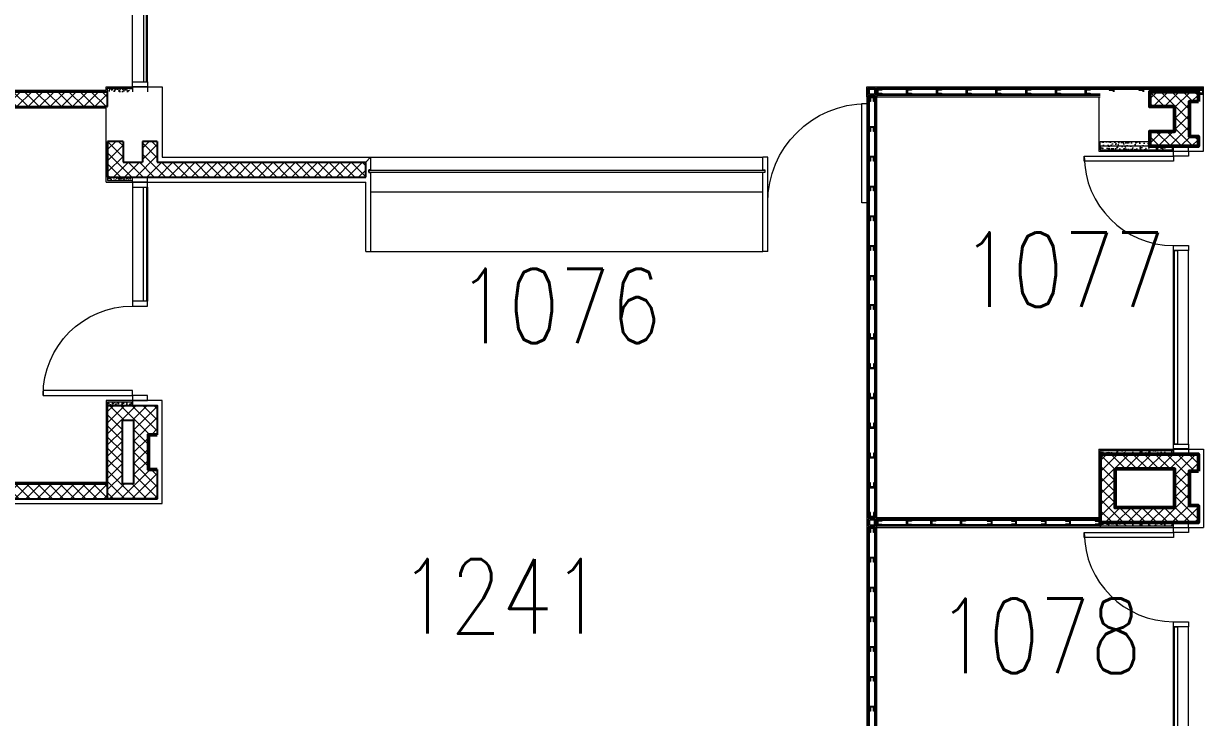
# Model space of a CAD drawing. Header units: inches. Extents: x 13084 to 220150, y 6494 to 167180.
# Drawn here: x 152018 to 163905, y 140577 to 147566 of the extents above; entities that cross this region are included whole.
import ezdxf
from ezdxf.enums import TextEntityAlignment as Align

# ---------------------------------------------------------------- set-up
doc = ezdxf.new("R2010")
doc.units = ezdxf.units.IN
doc.header["$MEASUREMENT"] = 0
for name, color, linetype, lineweight in [('Ground Floor$0$A-G250-M-Walls-Blockwork', 7, 'Continuous', 25), ('Ground Floor$0$A-G250-M-Walls-Concrete', 7, 'Continuous', 20), ('Ground Floor$0$A-G250-M-Walls-Plasterboard-Partition', 7, 'Continuous', 15), ('Ground Floor$0$A-G252-H-Internal-Walls', 251, 'Continuous', 9), ('Ground Floor$0$A-G312-M-Wall-Finish-Plaster', 7, 'Continuous', 15), ('Ground Floor$0$A-G321-M-Window', 251, 'Continuous', 9), ('Ground Floor$0$A-G322-M-Door', 251, 'Continuous', 15), ('Ground Floor$0$A-G4-M-Furniture-Built-In', 251, 'Continuous', 9), ('Ground Floor$0$Z-Z001-S-Room-Name-Identification-250', 7, 'Continuous', 15)]:
    doc.layers.add(name, color=color, linetype=linetype, lineweight=lineweight)
doc.styles.add('Ground Floor$0$Tag-RomanS', font='romans.shx', dxfattribs={"width": 0.8})
pattern_1 = [(45, (31615.24, 164129.57), (-56.1266, 56.1266), []), (135, (31615.24, 164129.57), (-56.1266, -56.1266), [])]
pattern_2 = [(140, (31615.24, 164128.57), (7.969543, 91.092334), [9.525, -104.775]), (85, (31615.24, 164128.57), (-95.52832, -17.62141), [7.62, -83.82]), (190.451, (31615.9, 164136.16), (-87.558344, 73.47125), [8.095, -89.045]), (136.1842, (31589.84, 164128.57), (21.02116, 135.53952), [14.2875, -157.1625]), (186.6356, (31591.59, 164139.86), (-123.71278, 118.70212), [12.1425, -133.5675]), (81.184, (31589.84, 164128.57), (-123.71256, 118.7023), [11.43, -125.73]), (111, (31596.19, 164141.27), (51.13276, 75.80744), [9.525, -104.775]), (56, (31596.19, 164141.27), (-92.09398, 30.901014), [7.62, -83.82]), (161.4514, (31600.45, 164147.59), (-40.96143, 106.708245), [8.095, -89.045]), (127.5, (31615.24, 164128.57), (-42.2775194, 1.544302), [0, -82.804, 0, -85.09, 0, -84.1375]), (97.5, (31615.24, 164128.57), (-50.090287, 33.409831), [0, -48.514, 0, -80.899, 0, -32.0675]), (57.5, (31615.24, 164100.25), (2.864372, 67.795298), [0, -31.75, 0, -99.06, 0, -131.445]), (47.5, (31615.24, 164087.55), (-12.713246, 74.06459), [0, -41.275, 0, -65.786, 0, -93.345])]

# ---------------------------------------------------------------- blocks, each defined once
blk = doc.blocks.new('Ground Floor$0$d08')
at = {"layer": 'Ground Floor$0$A-G321-M-Window', "elevation": 0}
blk.add_lwpolyline([(121790, -17150), (121790, -15250), (121760, -15250), (121760, -17150)], close=True, dxfattribs=at)
at = {"layer": 'Ground Floor$0$A-G322-M-Door'}
for p, q in [((121650, -17150, 0), (121650, -15250, 0)), ((121800, -17150, 0), (121800, -15250, 0))]:
    blk.add_line(p, q, dxfattribs=at)
at = {"layer": 'Ground Floor$0$A-G322-M-Door', "elevation": 0}
for points in [[(121650, -14250), (121800, -14250), (121800, -14300), (121650, -14300)], [(120750, -14350), (120750, -14300), (121650, -14300), (121650, -14350)], [(121650, -15200), (121800, -15200), (121800, -15250), (121650, -15250)], [(121650, -17150), (121800, -17150), (121800, -17200), (121650, -17200)]]:
    blk.add_lwpolyline(points, close=True, dxfattribs=at)
at = {"layer": 'Ground Floor$0$A-G322-M-Door'}
blk.add_arc((121650, -14300, 0), 900, 180, 270, dxfattribs=at)
blk = doc.blocks.new('Ground Floor$0$d17')
at = {"layer": 'Ground Floor$0$A-G321-M-Window', "elevation": 0}
blk.add_lwpolyline([(132110, -20764), (132110, -18814), (132140, -18814), (132140, -20764)], close=True, dxfattribs=at)
at = {"layer": 'Ground Floor$0$A-G322-M-Door'}
for p, q in [((132100, -20764, 0), (132100, -18814, 0)), ((132250, -20764, 0), (132250, -18814, 0))]:
    blk.add_line(p, q, dxfattribs=at)
at = {"layer": 'Ground Floor$0$A-G322-M-Door', "elevation": 0}
for points in [[(132100, -17814), (132250, -17814), (132250, -17864), (132100, -17864)], [(131200, -17914), (131200, -17864), (132100, -17864), (132100, -17914)], [(132100, -18764), (132250, -18764), (132250, -18814), (132100, -18814)], [(132100, -20764), (132250, -20764), (132250, -20814), (132100, -20814)]]:
    blk.add_lwpolyline(points, close=True, dxfattribs=at)
at = {"layer": 'Ground Floor$0$A-G322-M-Door'}
blk.add_arc((132100, -17864, 0), 900, 180, 270, dxfattribs=at)
blk = doc.blocks.new('Ground Floor$0$tag-roomname')
at = {"lineweight": 18, "ltscale": 0.01, "style": 'Ground Floor$0$Tag-RomanS', "width": 0.8}
blk.add_attdef('ROOM_NO_2', text='', height=3, dxfattribs=at).set_placement((0, 1.612), align=Align.MIDDLE_CENTER)
at = {"linetype": 'ByBlock', "lineweight": 13, "ltscale": 0.01, "style": 'Ground Floor$0$Tag-RomanS', "width": 0.8, "flags": 1}
for tag, p in [('ROOM_NAME_1', (0, -2.288)), ('AREA', (0, -5.744))]:
    blk.add_attdef(tag, text='', height=2.8, dxfattribs=at).set_placement(p, align=Align.MIDDLE_CENTER)
blk = doc.blocks.new('Ground Floor$0$Glass Door 1000')
at = {"layer": 'Ground Floor$0$A-G322-M-Door', "ltscale": 0.02}
blk.add_lwpolyline([(50, 1000), (0, 1000), (0, 0), (50, 0)], close=True, dxfattribs=at)
blk.add_arc((0, 0), 1000, 0, 90, dxfattribs=at)
blk = doc.blocks.new('Ground Floor$0$Door1-faculty offices-2200')
at = {"layer": 'Ground Floor$0$A-G321-M-Window'}
blk.add_lwpolyline([(50, -65), (1200, -65), (1200, -35), (50, -35)], close=True, dxfattribs=at)
at = {"layer": 'Ground Floor$0$A-G322-M-Door'}
for p, q in [((50, 75), (1200, 75)), ((50, -75), (1200, -75))]:
    blk.add_line(p, q, dxfattribs=at)
for points in [[(2100, 975), (2150, 975), (2150, 75), (2100, 75)], [(50, 75), (50, -75), (0, -75), (0, 75)], [(1250, 75), (1250, -75), (1200, -75), (1200, 75)], [(2200, 75), (2200, -75), (2150, -75), (2150, 75)]]:
    blk.add_lwpolyline(points, close=True, dxfattribs=at)
blk.add_arc((2150, 75), 900, 90, 180, dxfattribs=at)

msp = doc.modelspace()

# ---------------------------------------------------------------- hatches: boundary and pattern name
at = {"layer": 'Ground Floor$0$A-G252-H-Internal-Walls'}
h = msp.add_hatch(dxfattribs=at)
h.set_pattern_fill('ANSI37', color=256, scale=25, style=0)
h.set_pattern_definition(pattern_1)
h.paths.add_polyline_path([(147929, 146880), (147903, 146730), (152865, 146730), (152865, 146880)])
h = msp.add_hatch(dxfattribs=at)
h.set_pattern_fill('AR-CONC', color=256, scale=0.3, angle=90, style=0)
h.set_pattern_definition([(220, (31615.24, 132679.57), (4.781726, -54.6554), [5.715, -62.865]), (275, (31615.24, 132679.57), (-57.316993, 10.572848), [4.572, -50.292]), (169.549, (31615.637, 132675.015), (-52.535006, -44.08275), [4.857, -53.427]), (223.8158, (31600, 132679.57), (12.6127, -81.323712), [8.5725, -94.2975]), (173.3644, (31601.05, 132672.79), (-74.227667, -71.22127), [7.2855, -80.1405]), (278.816, (31600, 132679.57), (-74.227535, -71.22138), [6.858, -75.438]), (249, (31603.81, 132671.95), (30.679656, -45.484464), [5.715, -62.865]), (304, (31603.81, 132671.95), (-55.25639, -18.540609), [4.572, -50.292]), (198.5486, (31606.365, 132668.16), (-24.576857, -64.024947), [4.857, -53.427]), (232.5, (31615.239, 132679.57), (-25.3665117, -0.926581), [0, -49.6824, 0, -51.054, 0, -50.4825]), (262.5, (31615.24, 132679.57), (-30.0541724, -20.045899), [0, -29.1084, 0, -48.5394, 0, -19.2405]), (302.5, (31615.239, 132696.562), (1.7186232, -40.6771786), [0, -19.05, 0, -59.436, 0, -78.867]), (312.5, (31615.24, 132704.182), (-7.627947, -44.438754), [0, -24.765, 0, -39.4716, 0, -56.007])])
h.paths.add_polyline_path([(152865, 146880), (152865, 146915), (153115, 146915), (153115, 146880)])
h = msp.add_hatch(dxfattribs=at)
h.set_pattern_fill('ANSI37', color=256, scale=25, style=0)
h.set_pattern_definition(pattern_1)
h.paths.add_polyline_path([(163615, 146730), (163615, 146481), (163365, 146481), (163365, 146331), (163855, 146331), (163855, 146430), (163765, 146430), (163765, 146780), (163855, 146780), (163855, 146880), (163365, 146880), (163365, 146730)])
h = msp.add_hatch(dxfattribs=at)
h.set_pattern_fill('ANSI37', color=256, scale=25, style=0)
h.set_pattern_definition(pattern_1)
h.paths.add_polyline_path([(153365, 146170), (153365, 146380), (153215, 146380), (153215, 146170), (153020, 146170), (153020, 146380), (152865, 146380), (152865, 146020), (155465, 146020), (155465, 146170)])
h = msp.add_hatch(dxfattribs=at)
h.set_pattern_fill('AR-CONC', color=256, scale=0.5, angle=90, style=0)
h.set_pattern_definition(pattern_2)
h.paths.add_polyline_path([(163365, 146379), (163115, 146379), (163115, 146330), (163365, 146330)])
h.paths.add_polyline_path([(163115, 146379), (162865, 146379), (162865, 146330), (163115, 146330)])
h = msp.add_hatch(dxfattribs=at)
h.set_pattern_fill('AR-CONC', color=256, scale=0.5, angle=90, style=0)
h.set_pattern_definition(pattern_2)
h.paths.add_polyline_path([(163605, 146330), (163365, 146330), (163115, 146330), (163115, 146295), (163605, 146295)])
h.paths.add_polyline_path([(163115, 146330), (162865, 146330), (162865, 146295), (163115, 146295)])
h = msp.add_hatch(dxfattribs=at)
h.set_pattern_fill('AR-CONC', color=256, scale=0.3, angle=90, style=0)
h.set_pattern_definition([(140, (31615.24, 164129.57), (4.781726, 54.6554), [5.715, -62.865]), (85, (31615.24, 164129.57), (-57.316993, -10.572848), [4.572, -50.292]), (190.451, (31615.637, 164134.124), (-52.535006, 44.08275), [4.857, -53.427]), (136.1842, (31600, 164129.57), (12.6127, 81.323712), [8.5725, -94.2975]), (186.6356, (31601.05, 164136.35), (-74.227667, 71.22127), [7.2855, -80.1405]), (81.184, (31600, 164129.57), (-74.227535, 71.22138), [6.858, -75.438]), (111, (31603.81, 164137.19), (30.679656, 45.484464), [5.715, -62.865]), (56, (31603.81, 164137.19), (-55.25639, 18.540609), [4.572, -50.292]), (161.4514, (31606.365, 164140.98), (-24.576857, 64.024947), [4.857, -53.427]), (127.5, (31615.239, 164129.57), (-25.3665117, 0.926581), [0, -49.6824, 0, -51.054, 0, -50.4825]), (97.5, (31615.24, 164129.57), (-30.0541724, 20.045899), [0, -29.1084, 0, -48.5394, 0, -19.2405]), (57.5, (31615.239, 164112.577), (1.7186232, 40.6771786), [0, -19.05, 0, -59.436, 0, -78.867]), (47.5, (31615.24, 164104.957), (-7.627947, 44.438754), [0, -24.765, 0, -39.4716, 0, -56.007])])
h.paths.add_polyline_path([(153115, 145985), (153115, 146020), (152865, 146020), (152865, 145985)])
h = msp.add_hatch(dxfattribs=at)
h.set_pattern_fill('AR-CONC', color=256, scale=0.3, angle=90, style=0)
h.set_pattern_definition([(140, (31615.24, 157019.566), (4.781726, 54.6554), [5.715, -62.865]), (85, (31615.24, 157019.566), (-57.316993, -10.572848), [4.572, -50.292]), (190.451, (31615.637, 157024.12), (-52.535006, 44.08275), [4.857, -53.427]), (136.1842, (31600, 157019.566), (12.6127, 81.323712), [8.5725, -94.2975]), (186.6356, (31601.05, 157026.34), (-74.227667, 71.22127), [7.2855, -80.1405]), (81.184, (31600, 157019.57), (-74.227535, 71.22138), [6.858, -75.438]), (111, (31603.81, 157027.186), (30.679656, 45.484464), [5.715, -62.865]), (56, (31603.81, 157027.186), (-55.25639, 18.540609), [4.572, -50.292]), (161.4514, (31606.365, 157030.976), (-24.576857, 64.024947), [4.857, -53.427]), (127.5, (31615.238, 157019.566), (-25.3665117, 0.926581), [0, -49.6824, 0, -51.054, 0, -50.4825]), (97.5, (31615.238, 157019.566), (-30.0541724, 20.045899), [0, -29.1084, 0, -48.5394, 0, -19.2405]), (57.5, (31615.238, 157002.573), (1.7186232, 40.6771786), [0, -19.05, 0, -59.436, 0, -78.867]), (47.5, (31615.238, 156994.953), (-7.627947, 44.438754), [0, -24.765, 0, -39.4716, 0, -56.007])])
h.paths.add_polyline_path([(152865, 143755), (152865, 143720), (153115, 143720), (153115, 143755)])
h = msp.add_hatch(dxfattribs=at)
h.set_pattern_fill('ANSI37', color=256, scale=25, style=0)
h.set_pattern_definition([(45, (31615.24, 156999.566), (-56.1266, 56.1266), []), (135, (31615.24, 156999.566), (-56.1266, -56.1266), [])])
h.paths.add_polyline_path([(153275, 143425), (153365, 143425), (153365, 143720), (152865, 143720), (152865, 142780), (153365, 142780), (153365, 143075), (153275, 143075)])
h.paths.add_polyline_path([(153125, 142930), (153015, 142930), (153015, 143570), (153125, 143570)], flags=16)
h = msp.add_hatch(dxfattribs=at)
h.set_pattern_fill('AR-CONC', color=256, scale=0.5, angle=90, style=0)
h.set_pattern_definition([(140, (31615.24, 161063.57), (7.969543, 91.092334), [9.525, -104.775]), (85, (31615.24, 161063.57), (-95.52832, -17.62141), [7.62, -83.82]), (190.451, (31615.9, 161071.16), (-87.558344, 73.47125), [8.095, -89.045]), (136.1842, (31589.84, 161063.57), (21.02116, 135.53952), [14.2875, -157.1625]), (186.6356, (31591.59, 161074.86), (-123.71278, 118.70212), [12.1425, -133.5675]), (81.184, (31589.84, 161063.57), (-123.71256, 118.7023), [11.43, -125.73]), (111, (31596.19, 161076.27), (51.13276, 75.80744), [9.525, -104.775]), (56, (31596.19, 161076.27), (-92.09398, 30.901014), [7.62, -83.82]), (161.4514, (31600.45, 161082.59), (-40.96143, 106.708245), [8.095, -89.045]), (127.5, (31615.24, 161063.57), (-42.2775194, 1.544302), [0, -82.804, 0, -85.09, 0, -84.1375]), (97.5, (31615.24, 161063.57), (-50.090287, 33.409831), [0, -48.514, 0, -80.899, 0, -32.0675]), (57.5, (31615.24, 161035.25), (2.864372, 67.795298), [0, -31.75, 0, -99.06, 0, -131.445]), (47.5, (31615.24, 161022.55), (-12.713246, 74.06459), [0, -41.275, 0, -65.786, 0, -93.345])])
h.paths.add_polyline_path([(163605, 143265), (163365, 143265), (163115, 143265), (163115, 143230), (163605, 143230)])
h.paths.add_polyline_path([(163115, 143265), (162865, 143265), (162865, 143230), (163115, 143230)])
h = msp.add_hatch(dxfattribs=at)
h.set_pattern_fill('ANSI37', color=256, scale=25, style=0)
h.set_pattern_definition([(45, (31615.24, 164128.57), (-56.1266, 56.1266), []), (135, (31615.24, 164128.57), (-56.1266, -56.1266), [])])
h.paths.add_polyline_path([(163765, 142709), (163765, 143059), (163855, 143059), (163855, 143230), (162865, 143230), (162865, 142539), (163855, 142539), (163855, 142709)])
h.paths.add_polyline_path([(163615, 142689), (163015, 142689), (163015, 143080), (163615, 143080)], flags=16)
h = msp.add_hatch(dxfattribs=at)
h.set_pattern_fill('ANSI37', color=256, scale=25, style=0)
h.set_pattern_definition(pattern_1)
h.paths.add_polyline_path([(150390, 142930), (150390, 142430), (150865, 142430), (150865, 142730), (150865, 142780), (152865, 142780), (152865, 142930)])
h.paths.add_polyline_path([(150725, 142780), (150525, 142780), (150525, 142570), (150725, 142570)], flags=17)
h = msp.add_hatch(dxfattribs=at)
h.set_pattern_fill('AR-CONC', color=256, scale=0.5, angle=90, style=0)
h.set_pattern_definition([(220, (31615.24, 124705.51), (7.969543, -91.092334), [9.525, -104.775]), (275, (31615.24, 124705.51), (-95.52832, 17.62141), [7.62, -83.82]), (169.549, (31615.9, 124697.92), (-87.558344, -73.47125), [8.095, -89.045]), (223.8158, (31589.84, 124705.51), (21.02116, -135.53952), [14.2875, -157.1625]), (173.3644, (31591.59, 124694.22), (-123.71278, -118.70212), [12.1425, -133.5675]), (278.816, (31589.84, 124705.51), (-123.71256, -118.7023), [11.43, -125.73]), (249, (31596.19, 124692.81), (51.13276, -75.80744), [9.525, -104.775]), (304, (31596.19, 124692.81), (-92.09398, -30.901014), [7.62, -83.82]), (198.5486, (31600.45, 124686.495), (-40.96143, -106.708245), [8.095, -89.045]), (232.5, (31615.24, 124705.512), (-42.2775194, -1.544302), [0, -82.804, 0, -85.09, 0, -84.1375]), (262.5, (31615.24, 124705.51), (-50.090287, -33.409831), [0, -48.514, 0, -80.899, 0, -32.0675]), (302.5, (31615.24, 124733.833), (2.864372, -67.795298), [0, -31.75, 0, -99.06, 0, -131.445]), (312.5, (31615.24, 124746.533), (-12.713246, -74.06459), [0, -41.275, 0, -65.786, 0, -93.345])])
h.paths.add_polyline_path([(163605, 142505), (163365, 142505), (163115, 142505), (163115, 142540), (163605, 142540)])
h.paths.add_polyline_path([(163115, 142505), (162865, 142505), (162865, 142540), (163115, 142540)])

# ---------------------------------------------------------------- linework, layer by layer
at = {"layer": 'Ground Floor$0$A-G250-M-Walls-Blockwork'}
for p, q in [((147929, 146880), (152865, 146880)), ((152865, 146730), (152865, 146880)), ((147903, 146730), (152865, 146730)), ((152865, 146380), (152865, 146020)), ((153020, 146380, 0), (152865, 146380)), ((153020, 146380, 0), (153020, 146170, 0)), ((153215, 146380, 0), (153215, 146170, 0)), ((153365, 146380, 0), (153215, 146380, 0)), ((153365, 146380, 0), (153365, 146170, 0)), ((153020, 146170, 0), (153215, 146170, 0)), ((153365, 146170, 0), (155465, 146170, 0)), ((155465, 146020, 0), (155465, 146170, 0)), ((152865, 146020), (155465, 146020, 0)), ((153015, 142930, 0), (153015, 143570, 0)), ((153015, 143570, 0), (153125, 143570, 0)), ((153125, 143570, 0), (153125, 142930, 0)), ((150390, 142930, 0), (152865, 142930, 0)), ((153125, 142930, 0), (153015, 142930, 0)), ((150865, 142780, 0), (153365, 142780, 0))]:
    msp.add_line(p, q, dxfattribs=at)
at = {"layer": 'Ground Floor$0$A-G250-M-Walls-Blockwork', "lineweight": 50, "ltscale": 0.02}
msp.add_lwpolyline([(163855, 146780), (163765, 146780), (163765, 146430), (163855, 146430), (163855, 146330), (163365, 146330), (163365, 146481), (163615, 146481), (163615, 146730), (163365, 146730), (163365, 146880), (163855, 146880)], close=True, dxfattribs=at)
at = {"layer": 'Ground Floor$0$A-G250-M-Walls-Blockwork', "elevation": 0}
msp.add_lwpolyline([(153365, 143075), (153365, 142780), (152865, 142780), (152865, 143720), (153365, 143720), (153365, 143425)], dxfattribs=at)
at = {"layer": 'Ground Floor$0$A-G250-M-Walls-Blockwork', "lineweight": 50, "ltscale": 0.02, "elevation": 0}
msp.add_lwpolyline([(153365, 143425), (153275, 143425), (153275, 143075), (153365, 143075)], dxfattribs=at)
for points in [[(163855, 143059), (163765, 143059), (163765, 142710), (163855, 142710), (163855, 142540), (162865, 142540), (162865, 143230), (163855, 143230)], [(163015, 143080), (163615, 143080), (163615, 142690), (163015, 142690)]]:
    msp.add_lwpolyline(points, close=True, dxfattribs=at)
at = {"layer": 'Ground Floor$0$A-G250-M-Walls-Concrete'}
msp.add_lwpolyline([(162865, 146379), (163365, 146379), (163365, 146330), (162865, 146330)], close=True, dxfattribs=at)
at = {"layer": 'Ground Floor$0$A-G250-M-Walls-Plasterboard-Partition'}
for p, q in [((160515, 146930, 0), (160515, 134550, 0)), ((160615, 146930, 0), (163905, 146930, 0)), ((160528, 142590, 0), (160528, 146830, 0)), ((160540, 142590, 0), (160540, 146830, 0)), ((160590, 146830, 0), (160590, 142590, 0)), ((160603, 146830, 0), (160603, 142590, 0)), ((160615, 146917, 0), (163905, 146917, 0)), ((160615, 146905, 0), (163905, 146905, 0)), ((162865, 146855, 0), (160615, 146855, 0)), ((162865, 146842, 0), (160615, 146842, 0)), ((160615, 145430, 0), (160615, 146830, 0)), ((160615, 146830, 0), (162865, 146830, 0)), ((160615, 142590, 0), (160615, 146730, 0)), ((160615, 143552, 0), (160615, 143957, 0)), ((160615, 142590, 0), (162865, 142590, 0)), ((160615, 142577, 0), (162865, 142577, 0)), ((160615, 138870, 0), (160615, 142576, 0)), ((160615, 142565, 0), (162865, 142565, 0)), ((162865, 142590, 0), (162865, 142490, 0)), ((160528, 138870, 0), (160528, 142490, 0)), ((160540, 138870, 0), (160540, 142490, 0)), ((160590, 142490, 0), (160590, 138870, 0)), ((160603, 142490, 0), (160603, 138870, 0)), ((162865, 142515, 0), (160615, 142515, 0)), ((162865, 142502, 0), (160615, 142502, 0)), ((160615, 141514, 0), (160615, 142490, 0)), ((160615, 142490, 0), (162865, 142490, 0))]:
    msp.add_line(p, q, dxfattribs=at)
at = {"layer": 'Ground Floor$0$A-G250-M-Walls-Plasterboard-Partition', "elevation": 0}
for points in [[(160615, 146830), (160515, 146830), (160515, 146930), (160615, 146930)], [(160603, 146842), (160528, 146842), (160528, 146917), (160603, 146917)], [(160590, 146855), (160540, 146855), (160540, 146905), (160590, 146905)], [(160540, 146830), (160590, 146830), (160590, 146780), (160580, 146780), (160580, 146820), (160550, 146820), (160550, 146780), (160540, 146780)], [(160615, 146855), (160615, 146905), (160665, 146905), (160665, 146895), (160625, 146895), (160625, 146865), (160665, 146865), (160665, 146855)], [(160915, 146855), (160915, 146905), (160965, 146905), (160965, 146895), (160925, 146895), (160925, 146865), (160965, 146865), (160965, 146855)], [(161215, 146855), (161215, 146905), (161265, 146905), (161265, 146895), (161225, 146895), (161225, 146865), (161265, 146865), (161265, 146855)], [(161515, 146855), (161515, 146905), (161565, 146905), (161565, 146895), (161525, 146895), (161525, 146865), (161565, 146865), (161565, 146855)], [(161815, 146855), (161815, 146905), (161865, 146905), (161865, 146895), (161825, 146895), (161825, 146865), (161865, 146865), (161865, 146855)], [(162115, 146855), (162115, 146905), (162165, 146905), (162165, 146895), (162125, 146895), (162125, 146865), (162165, 146865), (162165, 146855)], [(162415, 146855), (162415, 146905), (162465, 146905), (162465, 146895), (162425, 146895), (162425, 146865), (162465, 146865), (162465, 146855)], [(162715, 146855), (162715, 146905), (162765, 146905), (162765, 146895), (162725, 146895), (162725, 146865), (162765, 146865), (162765, 146855)], [(163905, 146855), (163905, 146905), (163855, 146905), (163855, 146895), (163895, 146895), (163895, 146865), (163855, 146865), (163855, 146855)], [(160540, 146530), (160590, 146530), (160590, 146480), (160580, 146480), (160580, 146520), (160550, 146520), (160550, 146480), (160540, 146480)], [(160540, 146230), (160590, 146230), (160590, 146180), (160580, 146180), (160580, 146220), (160550, 146220), (160550, 146180), (160540, 146180)], [(160540, 145930), (160590, 145930), (160590, 145880), (160580, 145880), (160580, 145920), (160550, 145920), (160550, 145880), (160540, 145880)], [(160540, 145630), (160590, 145630), (160590, 145580), (160580, 145580), (160580, 145620), (160550, 145620), (160550, 145580), (160540, 145580)], [(160540, 145330), (160590, 145330), (160590, 145280), (160580, 145280), (160580, 145320), (160550, 145320), (160550, 145280), (160540, 145280)], [(160540, 145030), (160590, 145030), (160590, 144980), (160580, 144980), (160580, 145020), (160550, 145020), (160550, 144980), (160540, 144980)], [(160540, 144735), (160590, 144735), (160590, 144685), (160580, 144685), (160580, 144725), (160550, 144725), (160550, 144685), (160540, 144685)], [(160540, 144390), (160590, 144390), (160590, 144440), (160580, 144440), (160580, 144400), (160550, 144400), (160550, 144440), (160540, 144440)], [(160540, 144090), (160590, 144090), (160590, 144140), (160580, 144140), (160580, 144100), (160550, 144100), (160550, 144140), (160540, 144140)], [(160540, 143790), (160590, 143790), (160590, 143840), (160580, 143840), (160580, 143800), (160550, 143800), (160550, 143840), (160540, 143840)], [(160540, 143490), (160590, 143490), (160590, 143540), (160580, 143540), (160580, 143500), (160550, 143500), (160550, 143540), (160540, 143540)], [(160540, 143190), (160590, 143190), (160590, 143240), (160580, 143240), (160580, 143200), (160550, 143200), (160550, 143240), (160540, 143240)], [(160540, 142890), (160590, 142890), (160590, 142940), (160580, 142940), (160580, 142900), (160550, 142900), (160550, 142940), (160540, 142940)], [(160615, 142590), (160515, 142590), (160515, 142490), (160615, 142490)], [(160603, 142577), (160528, 142577), (160528, 142502), (160603, 142502)], [(160540, 142590), (160590, 142590), (160590, 142640), (160580, 142640), (160580, 142600), (160550, 142600), (160550, 142640), (160540, 142640)], [(160590, 142565), (160540, 142565), (160540, 142515), (160590, 142515)], [(160615, 142515), (160615, 142565), (160665, 142565), (160665, 142555), (160625, 142555), (160625, 142525), (160665, 142525), (160665, 142515)], [(160915, 142515), (160915, 142565), (160965, 142565), (160965, 142555), (160925, 142555), (160925, 142525), (160965, 142525), (160965, 142515)], [(161159, 142515), (161159, 142565), (161209, 142565), (161209, 142555), (161169, 142555), (161169, 142525), (161209, 142525), (161209, 142515)], [(161459, 142515), (161459, 142565), (161509, 142565), (161509, 142555), (161469, 142555), (161469, 142525), (161509, 142525), (161509, 142515)], [(161777, 142515), (161777, 142565), (161727, 142565), (161727, 142555), (161767, 142555), (161767, 142525), (161727, 142525), (161727, 142515)], [(162021, 142515), (162021, 142565), (161971, 142565), (161971, 142555), (162011, 142555), (162011, 142525), (161971, 142525), (161971, 142515)], [(162321, 142515), (162321, 142565), (162271, 142565), (162271, 142555), (162311, 142555), (162311, 142525), (162271, 142525), (162271, 142515)], [(162565, 142515), (162565, 142565), (162515, 142565), (162515, 142555), (162555, 142555), (162555, 142525), (162515, 142525), (162515, 142515)], [(162865, 142515), (162865, 142565), (162815, 142565), (162815, 142555), (162855, 142555), (162855, 142525), (162815, 142525), (162815, 142515)], [(160540, 142490), (160590, 142490), (160590, 142440), (160580, 142440), (160580, 142480), (160550, 142480), (160550, 142440), (160540, 142440)], [(160540, 142190), (160590, 142190), (160590, 142140), (160580, 142140), (160580, 142180), (160550, 142180), (160550, 142140), (160540, 142140)], [(160540, 141890), (160590, 141890), (160590, 141840), (160580, 141840), (160580, 141880), (160550, 141880), (160550, 141840), (160540, 141840)], [(160540, 141590), (160590, 141590), (160590, 141540), (160580, 141540), (160580, 141580), (160550, 141580), (160550, 141540), (160540, 141540)], [(160540, 141290), (160590, 141290), (160590, 141240), (160580, 141240), (160580, 141280), (160550, 141280), (160550, 141240), (160540, 141240)], [(160540, 140990), (160590, 140990), (160590, 140940), (160580, 140940), (160580, 140980), (160550, 140980), (160550, 140940), (160540, 140940)], [(160540, 140690), (160590, 140690), (160590, 140640), (160580, 140640), (160580, 140680), (160550, 140680), (160550, 140640), (160540, 140640)]]:
    msp.add_lwpolyline(points, close=True, dxfattribs=at)
for points in [[(163005, 146880), (163005, 146905), (162955, 146905), (162955, 146895), (162995, 146895), (162995, 146880)], [(163305, 146880), (163305, 146905), (163255, 146905), (163255, 146895), (163295, 146895), (163295, 146880)], [(163605, 146880), (163605, 146905), (163555, 146905), (163555, 146895), (163595, 146895), (163595, 146880)]]:
    msp.add_lwpolyline(points, dxfattribs=at)
at = {"layer": 'Ground Floor$0$A-G312-M-Wall-Finish-Plaster'}
for p, q in [((152850, 146930, 0), (153415, 146930, 0)), ((152850, 146895, 0), (152850, 146930)), ((153115, 146930, 0), (153115, 146880, 0)), ((153265, 146930, 0), (153265, 146880, 0)), ((153415, 146930, 0), (153415, 146220, 0)), ((163905, 146280, 0), (163905, 146930, 0)), ((147982, 146895, 0), (152850, 146895, 0)), ((152865, 146915, 0), (153115, 146915, 0)), ((152865, 146880, 0), (152865, 146915, 0)), ((162850, 146830, 0), (162850, 146280)), ((152850, 146715), (147951, 146715)), ((152850, 145970, 0), (152850, 146715, 0)), ((153415, 146220, 0), (155515, 146220, 0)), ((155465, 146170, 0), (155515, 146220, 0)), ((155515, 146220, 0), (155515, 146092, 0)), ((159515, 146220, 0), (159465, 146220, 0)), ((159465, 146092, 0), (159465, 146220, 0)), ((159515, 145270, 0), (159515, 146220, 0)), ((162850, 146280), (163905, 146280, 0)), ((162865, 146330), (162865, 146295)), ((162865, 146295), (163605, 146295, 0)), ((163605, 146280, 0), (163605, 146330)), ((163755, 146280, 0), (163755, 146330)), ((152865, 146020), (152865, 145985, 0)), ((152865, 145985, 0), (153115, 145985)), ((153115, 145970, 0), (153115, 146020, 0)), ((153265, 145970, 0), (153265, 146020, 0)), ((155515, 146092, 0), (155495, 146092, 0)), ((155495, 146092, 0), (155495, 146067, 0)), ((155495, 146067, 0), (155515, 146067, 0)), ((155515, 146067, 0), (155515, 145270, 0)), ((159465, 146092, 0), (159485, 146092, 0)), ((159465, 145270, 0), (159465, 146067, 0)), ((159485, 146067, 0), (159465, 146067, 0)), ((159485, 146092, 0), (159485, 146067, 0)), ((152850, 145970, 0), (155465, 145970, 0)), ((155465, 145270, 0), (155465, 145970, 0)), ((155465, 145270, 0), (155515, 145270, 0)), ((159515, 145270, 0), (159465, 145270, 0)), ((153415, 143770, 0), (152850, 143770, 0)), ((152850, 143770, 0), (152850, 142945, 0)), ((152865, 143755, 0), (153115, 143755, 0)), ((152865, 143720, 0), (152865, 143755, 0)), ((153115, 143805, 0), (153115, 143770, 0)), ((153115, 143770, 0), (153115, 143720, 0)), ((153415, 142730, 0), (153415, 143770, 0)), ((162850, 143280, 0), (162850, 142590, 0)), ((162850, 143280, 0), (163905, 143280, 0)), ((162865, 143265, 0), (163605, 143265, 0)), ((162865, 143230, 0), (162865, 143265, 0)), ((163605, 143280, 0), (163605, 143230, 0)), ((163755, 143280, 0), (163755, 143230, 0)), ((163905, 143280, 0), (163905, 142490, 0)), ((150390, 142945, 0), (152850, 142945, 0)), ((150915, 142730, 0), (153415, 142730, 0)), ((163605, 142490, 0), (163605, 142540, 0)), ((163755, 142490, 0), (163755, 142540, 0)), ((162865, 142505, 0), (163605, 142505, 0)), ((162865, 142490, 0), (163905, 142490, 0))]:
    msp.add_line(p, q, dxfattribs=at)
at = {"layer": 'Ground Floor$0$A-G4-M-Furniture-Built-In'}
for p, q in [((155515, 146220, 0), (159465, 146220, 0)), ((155495, 146089, 0), (159485, 146089, 0)), ((155495, 146071, 0), (155495, 146089, 0)), ((155495, 146071, 0), (159485, 146071, 0)), ((159485, 146089, 0), (159485, 146071, 0)), ((155515, 145270, 0), (159465, 145270, 0))]:
    msp.add_line(p, q, dxfattribs=at)
at = {"layer": 'Ground Floor$0$A-G4-M-Furniture-Built-In', "elevation": 0}
msp.add_lwpolyline([(155515, 145870), (159465, 145870)], dxfattribs=at)

# ---------------------------------------------------------------- block references
msp.add_blockref('Ground Floor$0$d17', (31505, 164095))
at = {"layer": 'Ground Floor$0$A-G312-M-Wall-Finish-Plaster'}
msp.add_blockref('Ground Floor$0$d17', (31505, 160304, 0), dxfattribs=at)
at = {"layer": 'Ground Floor$0$A-G322-M-Door'}
msp.add_blockref('Ground Floor$0$d08', (31465, 164130), dxfattribs=at)
at = {"layer": 'Ground Floor$0$A-G322-M-Door', "ltscale": 0.02, "xscale": -1}
msp.add_blockref('Ground Floor$0$Glass Door 1000', (160515, 145760, 0), dxfattribs=at)
at = {"layer": 'Ground Floor$0$A-G322-M-Door', "xscale": -1, "rotation": 90}
msp.add_blockref('Ground Floor$0$Door1-faculty offices-2200', (153190, 145970, 0), dxfattribs=at)
at = {"layer": 'Ground Floor$0$Z-Z001-S-Room-Name-Identification-250'}
ref = msp.add_blockref('Ground Floor$0$tag-roomname', (162495, 144684), dxfattribs=dict(at, xscale=250, yscale=250, zscale=250))
ref.add_attrib('ROOM_NO_2', '1077', dxfattribs={"layer": '0', "lineweight": 18, "ltscale": 0.01, "height": 750, "style": 'Ground Floor$0$Tag-RomanS', "width": 0.8}).set_placement((162495, 145087), align=Align.MIDDLE_CENTER)
ref = msp.add_blockref('Ground Floor$0$tag-roomname', (157417, 144319), dxfattribs=dict(at, xscale=250, yscale=250, zscale=250))
ref.add_attrib('ROOM_NO_2', '1076', dxfattribs={"layer": '0', "lineweight": 18, "ltscale": 0.01, "height": 750, "style": 'Ground Floor$0$Tag-RomanS', "width": 0.8}).set_placement((157417, 144722), align=Align.MIDDLE_CENTER)
ref = msp.add_blockref('Ground Floor$0$tag-roomname', (156833, 141393), dxfattribs=dict(at, xscale=250, yscale=250, zscale=250))
ref.add_attrib('ROOM_NO_2', '1241', dxfattribs={"layer": '0', "lineweight": 18, "ltscale": 0.01, "height": 750, "style": 'Ground Floor$0$Tag-RomanS', "width": 0.8}).set_placement((156833, 141796), align=Align.MIDDLE_CENTER)
ref = msp.add_blockref('Ground Floor$0$tag-roomname', (162253, 140995), dxfattribs=dict(at, xscale=250, yscale=250, zscale=250))
ref.add_attrib('ROOM_NO_2', '1078', dxfattribs={"layer": '0', "lineweight": 18, "ltscale": 0.01, "height": 750, "style": 'Ground Floor$0$Tag-RomanS', "width": 0.8}).set_placement((162253, 141398), align=Align.MIDDLE_CENTER)

doc.saveas('drawing.dxf')
